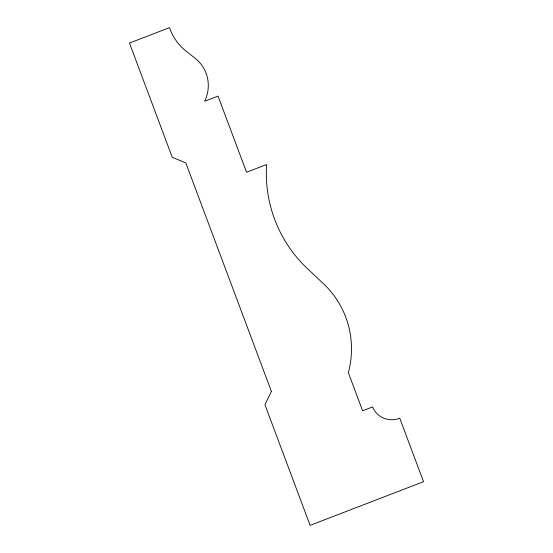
<?xml version="1.0" encoding="UTF-8"?>
<svg xmlns="http://www.w3.org/2000/svg" width="553" height="553" viewBox="0 0 553 553"><rect width="100%" height="100%" fill="white"/><g stroke="black" fill="none" stroke-linecap="round" stroke-linejoin="round"><path stroke-width="0.83" d="M271.399 391.406L264.956 404.775L310.115 525.35L423.529 481.698L399.764 418.234A21.456 20.323 -25.6 0 1 372.618 406.904L362.609 410.755L348.349 372.681A98.911 93.692 -25.6 0 0 323.305 283.565L307.738 268.938A145.418 137.745 -25.6 0 1 266.574 164.545L246.562 172.246L218.034 96.098L204.693 101.234A38.351 36.325 -25.6 0 0 195.002 58.148L186.396 51.394A56.634 53.648 -25.6 0 1 169.494 27.65L129.471 43.058L172.253 157.287L185.829 162.955L271.399 391.406"/></g></svg>
